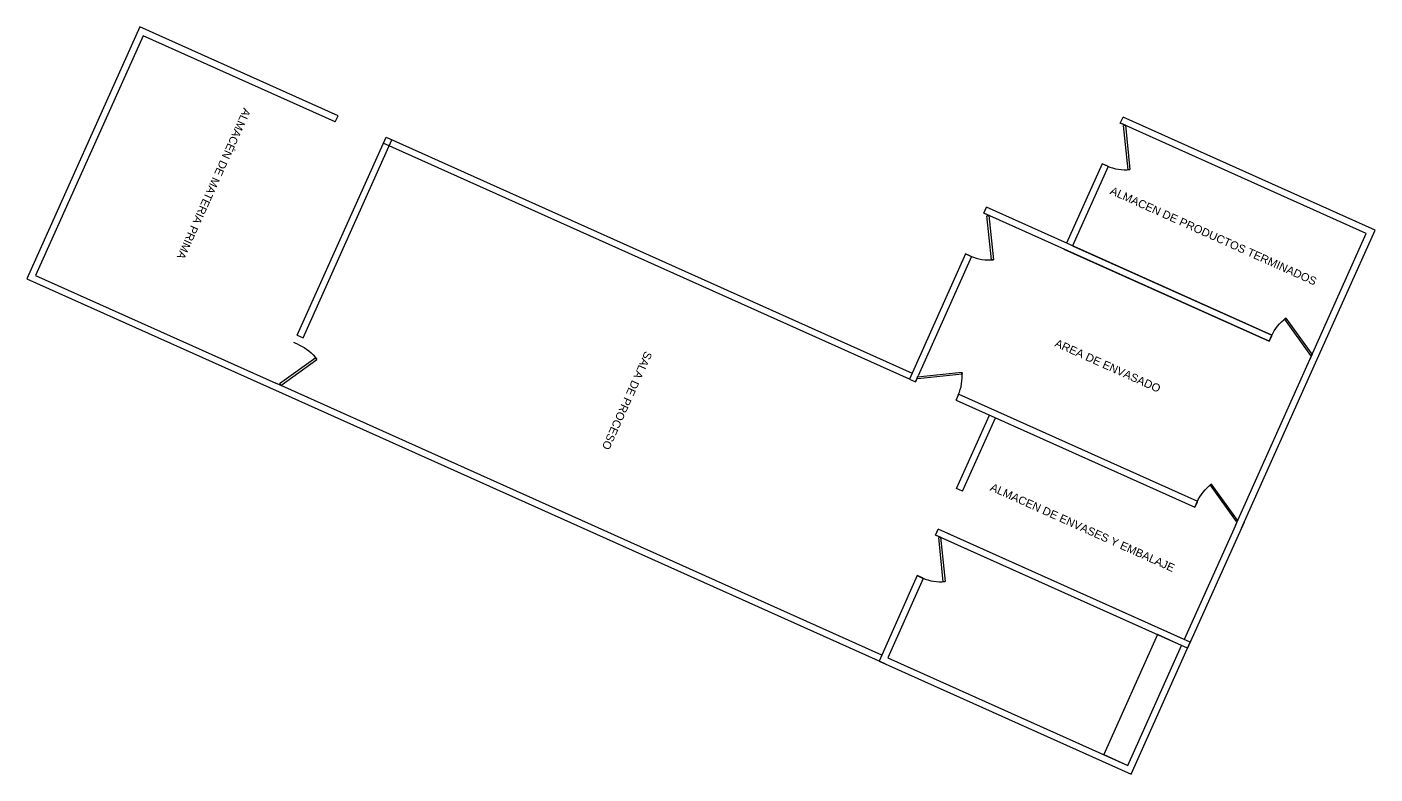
# Model space of a CAD drawing. Header units: metres. Extents: x 2572 to 5235, y 1556 to 2684.
# Drawn here: x 3313.7 to 3344.45, y 2217.27 to 2234.31 of the extents above; entities that cross this region are included whole.
import ezdxf

# ---------------------------------------------------------------- set-up
doc = ezdxf.new("R2010")
doc.units = ezdxf.units.M
doc.layers.add('ROTULO', color=7, linetype='Continuous', lineweight=18)
doc.styles.add('arial', font='arial.ttf')

# ---------------------------------------------------------------- blocks, each defined once
blk = doc.blocks.new('*U24')
for p, q in [((0, 0), (0, -5)), ((40, 0), (40, -5))]:
    blk.add_line(p, q)
blk.add_lwpolyline([(0, 0), (34.6, 20), (35.5, 18.5), (0.9, -1.5)], close=True)
blk.add_arc((0, 0), 40, 0, 30)

msp = doc.modelspace()

# ---------------------------------------------------------------- linework, layer by layer
for p, q in [((3316.282, 2234.308), (3313.704, 2228.559)), ((3320.799, 2232.282), (3316.282, 2234.308)), ((3316.357, 2234.109), (3313.902, 2228.635)), ((3320.737, 2232.145), (3316.357, 2234.109)), ((3344.453, 2229.675), (3338.704, 2232.253)), ((3344.254, 2229.599), (3338.78, 2232.055)), ((3319.868, 2227.275), (3321.894, 2231.791)), ((3320.005, 2227.213), (3322.03, 2231.73)), ((3338.227, 2231.189), (3337.415, 2229.379)), ((3338.364, 2231.128), (3337.552, 2229.317)), ((3342.1, 2227.278), (3335.59, 2230.197)), ((3342.038, 2227.141), (3335.666, 2229.999)), ((3342.965, 2226.725), (3344.254, 2229.599)), ((3343.102, 2226.664), (3344.453, 2229.675)), ((3337.552, 2229.317), (3342.1, 2227.278)), ((3335.113, 2229.133), (3333.831, 2226.273)), ((3335.25, 2229.072), (3334.029, 2226.349)), ((3337.354, 2229.242), (3342.038, 2227.141)), ((3313.704, 2228.559), (3319.453, 2225.981)), ((3313.902, 2228.635), (3319.377, 2226.18)), ((3313.902, 2228.635), (3319.377, 2226.18)), ((3341.329, 2223.075), (3342.965, 2226.725)), ((3341.404, 2222.877), (3343.164, 2226.801)), ((3333.276, 2219.782), (3319.316, 2226.043)), ((3333.201, 2219.98), (3319.514, 2226.118)), ((3334.956, 2225.933), (3340.402, 2223.491)), ((3334.895, 2225.796), (3340.34, 2223.354)), ((3334.905, 2223.782), (3335.656, 2225.455)), ((3335.042, 2223.72), (3335.793, 2225.394)), ((3340.238, 2220.277), (3334.49, 2222.855)), ((3341.267, 2222.939), (3340.101, 2220.338)), ((3341.466, 2223.014), (3340.177, 2220.14)), ((3340.177, 2220.14), (3334.428, 2222.718)), ((3340.04, 2220.201), (3334.565, 2222.656)), ((3340.101, 2220.338), (3334.626, 2222.793)), ((3334.012, 2221.791), (3333.139, 2219.844)), ((3334.149, 2221.729), (3333.337, 2219.919)), ((3338.812, 2217.464), (3340.04, 2220.201)), ((3338.888, 2217.266), (3340.238, 2220.277)), ((3333.139, 2219.844), (3338.888, 2217.266)), ((3333.337, 2219.919), (3338.812, 2217.464))]:
    msp.add_line(p, q)
for points in [[(3320.737, 2232.145), (3320.799, 2232.282)], [(3338.78, 2232.055), (3338.643, 2232.116), (3338.704, 2232.253)], [(3321.894, 2231.791), (3333.892, 2226.41), (3333.831, 2226.273), (3321.832, 2231.654)], [(3338.364, 2231.128), (3338.227, 2231.189)], [(3335.666, 2229.999), (3335.529, 2230.06), (3335.59, 2230.197)], [(3335.113, 2229.133), (3335.25, 2229.072)], [(3319.868, 2227.275), (3320.005, 2227.213)], [(3342.038, 2227.141), (3342.1, 2227.278)], [(3333.831, 2226.273), (3333.968, 2226.212), (3334.029, 2226.349)], [(3334.895, 2225.796), (3334.956, 2225.933)], [(3335.042, 2223.72), (3334.905, 2223.782)], [(3340.34, 2223.354), (3340.402, 2223.491)], [(3334.428, 2222.718), (3334.49, 2222.855)], [(3341.267, 2222.939), (3341.329, 2223.075)], [(3334.012, 2221.791), (3334.149, 2221.729)], [(3340.04, 2220.201), (3339.492, 2220.447), (3338.265, 2217.709), (3338.812, 2217.464), (3340.04, 2220.201)]]:
    msp.add_lwpolyline(points)

# ---------------------------------------------------------------- block references
at = {"yscale": 0.0254, "zscale": 0.0254}
for p, xscale, rotation in [((3338.759, 2232.064), 0.0254, 245.8460281696906), ((3335.645, 2230.008), 0.0254, 245.8460281696906), ((3343.017, 2226.841), -0.0254, 335.8460281696906), ((3319.493, 2226.128), -0.0254, 245.8460281696906), ((3334.02, 2226.328), 0.0254, 335.8460281696906), ((3341.319, 2223.054), -0.0254, 335.8460281696906), ((3334.544, 2222.666), 0.0254, 245.8460281696906)]:
    msp.add_blockref('*U24', p, dxfattribs=dict(at, xscale=xscale, rotation=rotation))

# ---------------------------------------------------------------- texts
at = {"layer": 'ROTULO', "color": 7, "lineweight": -3, "style": 'arial'}
for s, rotation, p in [('ALMACÉN DE MATERIA PRIMA ', 245.846, (3318.649, 2232.474)), ('ALMACEN DE PRODUCTOS TERMINADOS', 335.846, (3338.391, 2230.506)), ('AREA DE ENVASADO', 335.846, (3337.131, 2227.028)), ('SALA DE PROCESO ', 245.846, (3327.804, 2226.926)), ('ALMACEN DE ENVASES Y EMBALAJE', 335.846, (3335.657, 2223.742))]:
    msp.add_text(s, height=0.18248, rotation=rotation, dxfattribs=at).set_placement(p)

doc.saveas('drawing.dxf')
